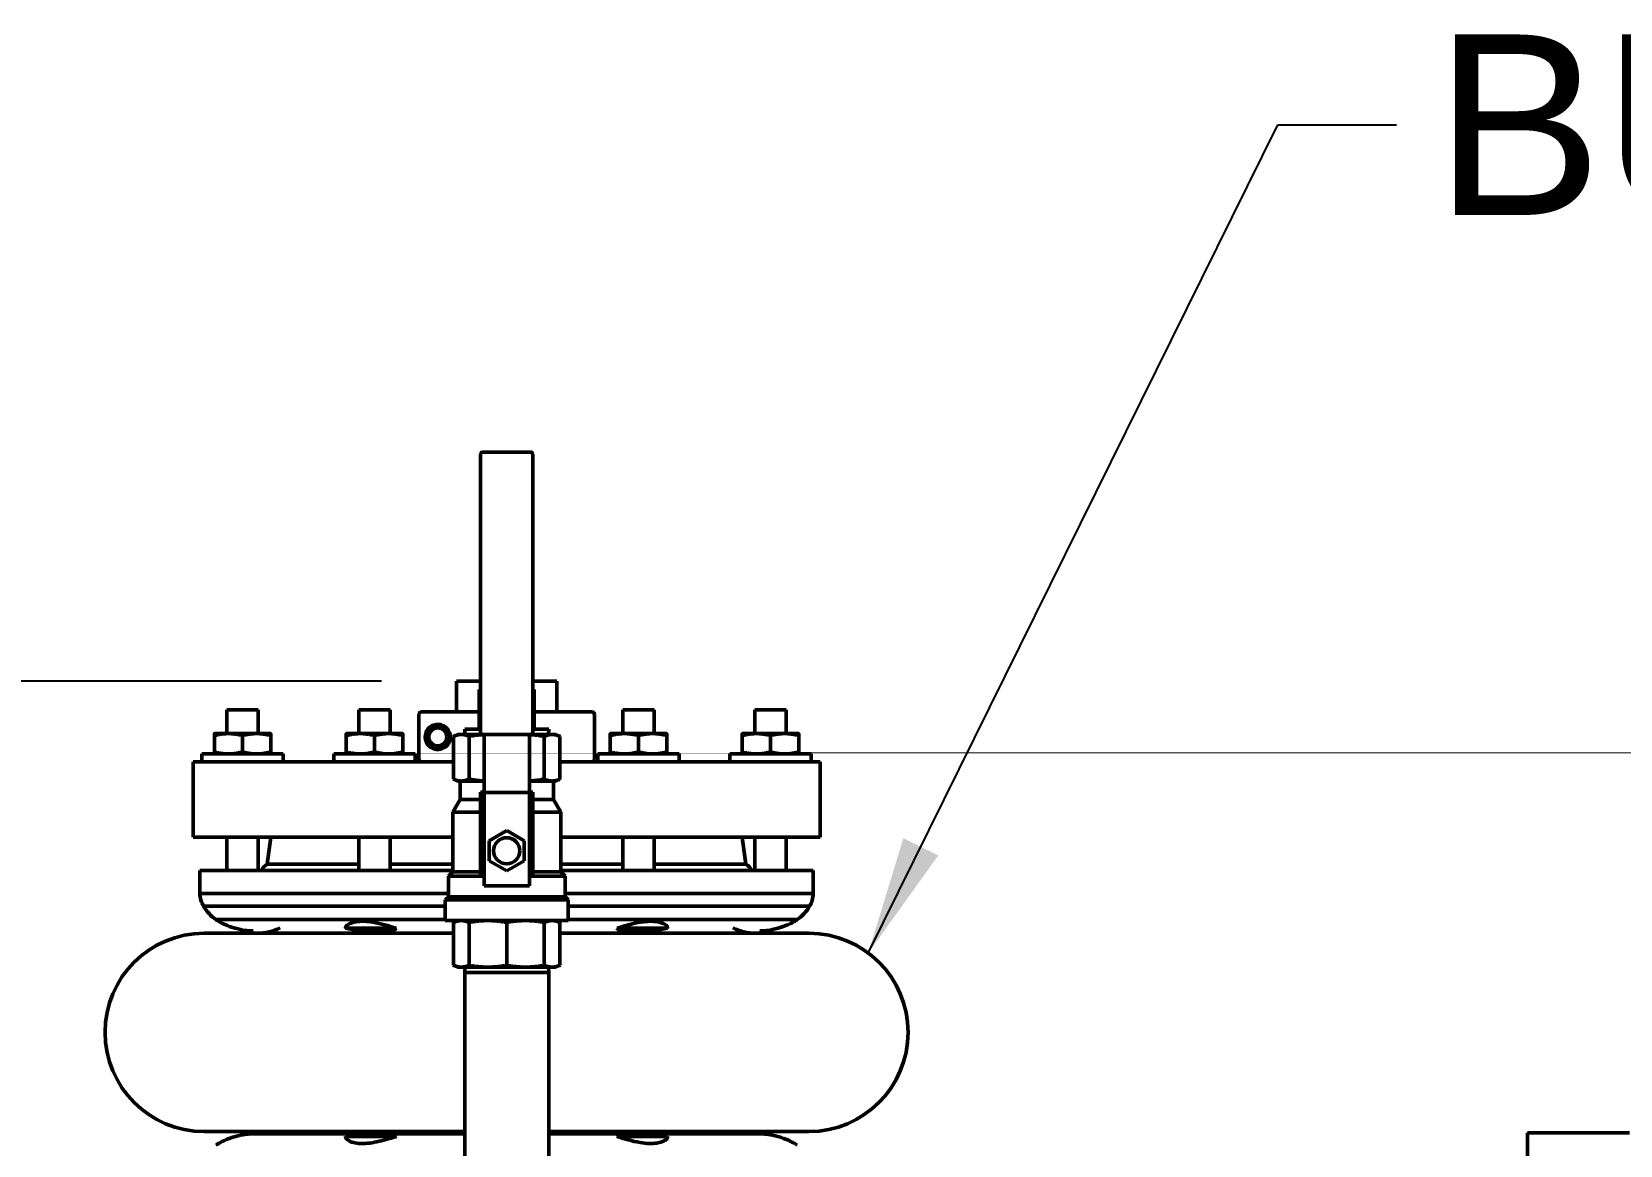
# Model space of a CAD drawing. Header units: inches. Extents: x 15 to 402, y 6 to 258.
# Drawn here: x 306.73 to 322.57, y 126.74 to 137.85 of the extents above; entities that cross this region are included whole.
import ezdxf

# ---------------------------------------------------------------- set-up
doc = ezdxf.new("R2010")
doc.units = ezdxf.units.IN
doc.header["$LTSCALE"] = 12
doc.header["$MEASUREMENT"] = 0
for name, color, linetype, lineweight in [('Dimension (ANSI)', 7, 'Continuous', 25), ('Symbol', 7, 'Continuous', 25), ('Visible (ANSI)', 7, 'Continuous', 50)]:
    doc.layers.add(name, color=color, linetype=linetype, lineweight=lineweight)
doc.styles.add('MEMCOR Medium', font='arial.ttf')
doc.styles.add('Standard D-E', font='arial.ttf')
doc.dimstyles.new('Default (ANSI)', dxfattribs={"dimscale": 12, "dimtxt": 0.15, "dimasz": 0.098425, "dimexe": 0.125, "dimexo": 0.0625, "dimgap": 0.031496, "dimtad": 0, "dimtih": 1, "dimtoh": 1, "dimdec": 4, "dimrnd": 1e-08, "dimzin": 3, "dimdsep": 46, "dimlunit": 5, "dimtxsty": 'MEMCOR Medium', "dimcen": 0.09, "dimdle": 0.393701, "dimclrd": 256, "dimclre": 256, "dimclrt": 256, "dimadec": 0, "dimazin": 1, "dimtfac": 0.8, "dimtofl": 0, "dimtmove": 0, "dimatfit": 3, "dimfxl": 1, "dimfrac": 1, "dimtolj": 1, "dimtzin": 4, "dimlwd": -1, "dimlwe": -1, "dimarcsym": 0})
doc.dimstyles.new('Default D-E$7', dxfattribs={"dimscale": 12, "dimtxt": 0.15, "dimasz": 0.098425, "dimexe": 0.125, "dimexo": 0.0625, "dimgap": 0.031496, "dimtad": 0, "dimtih": 1, "dimtoh": 1, "dimrnd": 1e-08, "dimzin": 4, "dimdsep": 46, "dimtxsty": 'Standard D-E', "dimcen": 0.09, "dimdle": 0.393701, "dimclrd": 256, "dimclre": 256, "dimclrt": 256, "dimadec": 0, "dimazin": 1, "dimtfac": 1, "dimtofl": 0, "dimtmove": 0, "dimatfit": 3, "dimfxl": 1, "dimtolj": 1, "dimtzin": 4, "dimlwd": -1, "dimlwe": -1, "dimarcsym": 0})

# ---------------------------------------------------------------- blocks, each defined once
blk = doc.blocks.new('*D18')
at = {"layer": 'Defpoints', "color": 0, "transparency": 16777216}
for p in [(310.968, 131.37), (253.068, 47.836), (299.125, 47.836)]:
    blk.add_point(p, dxfattribs=at)
at = {"layer": 'Dimension (ANSI)', "transparency": 16777216}
for p, q in [((310.218, 131.37), (251.568, 131.37)), ((253.068, 130.189), (253.068, 104.292)), ((253.068, 49.017), (253.068, 91.969)), ((298.375, 47.836), (251.568, 47.836))]:
    blk.add_line(p, q, dxfattribs=at)
for points in [[(252.872, 130.189), (253.265, 130.189), (253.068, 131.37)], [(252.872, 49.017), (253.265, 49.017), (253.068, 47.836)]]:
    blk.add_solid(points, dxfattribs=at)
at = {"layer": 'Dimension (ANSI)', "transparency": 16777216, "char_height": 1.8, "attachment_point": 5, "style": 'MEMCOR Medium'}
for s, insert in [('\\A1; \\fArial|b0|i0;83{\\H0.8x;\\S9#16;} in', (253.068, 99.995)), ('\\A1;[2121.8 mm]{\\P\\fArial|b0|i0;SHIPPING HEIGHT\\P\\fArial|b0|i0;REF.}', (253.068, 93.833))]:
    blk.add_mtext(s, dxfattribs=dict(at, insert=insert))

msp = doc.modelspace()

# ---------------------------------------------------------------- linework, layer by layer
at = {"layer": 'Visible (ANSI)'}
for p, q in [((311.20764, 133.63442), (311.20764, 133.60462)), ((311.20764, 133.60462), (311.20764, 130.8581)), ((311.22852, 133.6553), (311.70702, 133.6553)), ((311.7279, 133.60462), (311.7279, 133.63442)), ((311.7279, 130.8581), (311.7279, 133.60462)), ((311.20764, 131.37045), (310.96777, 131.37045)), ((310.96777, 131.06465), (310.96777, 131.37045)), ((311.96777, 131.37045), (311.7279, 131.37045)), ((311.96777, 131.06465), (311.96777, 131.37045)), ((311.19218, 131.28657), (311.19218, 130.89287)), ((311.20764, 131.28657), (311.19218, 131.28657)), ((311.74336, 131.28657), (311.7279, 131.28657)), ((311.74336, 131.28657), (311.74336, 130.89287)), ((308.99011, 131.08465), (308.67761, 131.08465)), ((308.67761, 130.84765), (308.67761, 131.08465)), ((308.99011, 130.84765), (308.99011, 131.08465)), ((310.30636, 131.08465), (309.99386, 131.08465)), ((309.99386, 130.84765), (309.99386, 131.08465)), ((310.30636, 130.84765), (310.30636, 131.08465)), ((310.59316, 131.03965), (310.59316, 130.58965)), ((311.19218, 131.06465), (310.61818, 131.06465)), ((312.31777, 131.06465), (311.74336, 131.06465)), ((312.34277, 131.03965), (312.34277, 130.58965)), ((312.93886, 131.08465), (312.62636, 131.08465)), ((312.62636, 130.84765), (312.62636, 131.08465)), ((312.93886, 130.84765), (312.93886, 131.08465)), ((314.25511, 131.08465), (313.94261, 131.08465)), ((313.94261, 130.84765), (313.94261, 131.08465)), ((314.25511, 130.84765), (314.25511, 131.08465)), ((308.69311, 130.84765), (308.55236, 130.84765)), ((308.97461, 130.84765), (308.69311, 130.84765)), ((309.11536, 130.84765), (308.97461, 130.84765)), ((310.00936, 130.84765), (309.86861, 130.84765)), ((310.29086, 130.84765), (310.00936, 130.84765)), ((310.43161, 130.84765), (310.29086, 130.84765)), ((311.20764, 130.89287), (311.04912, 130.89287)), ((311.05081, 130.83876), (311.04912, 130.89287)), ((311.88642, 130.89287), (311.7279, 130.89287)), ((311.88473, 130.83876), (311.88642, 130.89287)), ((312.64186, 130.84765), (312.50111, 130.84765)), ((312.92336, 130.84765), (312.64186, 130.84765)), ((313.06411, 130.84765), (312.92336, 130.84765)), ((313.95811, 130.84765), (313.81736, 130.84765)), ((314.23961, 130.84765), (313.95811, 130.84765)), ((314.38036, 130.84765), (314.23961, 130.84765)), ((308.55236, 130.82734), (308.55236, 130.66496)), ((308.83386, 130.82734), (308.83386, 130.66496)), ((309.11536, 130.82734), (309.11536, 130.66496)), ((309.86861, 130.82734), (309.86861, 130.66496)), ((310.15011, 130.82734), (310.15011, 130.66496)), ((310.43161, 130.82734), (310.43161, 130.66496)), ((310.97777, 130.83876), (310.9374, 130.81993)), ((310.9374, 130.81993), (310.9374, 130.39358)), ((311.01507, 130.83876), (310.97777, 130.83876)), ((311.22066, 130.83876), (311.01507, 130.83876)), ((311.09274, 130.81993), (311.09274, 130.39358)), ((311.70702, 130.83722), (311.22852, 130.83722)), ((311.24157, 130.83722), (311.24157, 130.26018)), ((311.69397, 130.26018), (311.69397, 130.83722)), ((311.92047, 130.83876), (311.71488, 130.83876)), ((311.8428, 130.81993), (311.8428, 130.39358)), ((311.95777, 130.83876), (311.92047, 130.83876)), ((311.95777, 130.83876), (311.99814, 130.81993)), ((311.99814, 130.81993), (311.99814, 130.39358)), ((312.50111, 130.82734), (312.50111, 130.66496)), ((312.78261, 130.82734), (312.78261, 130.66496)), ((313.06411, 130.82734), (313.06411, 130.66496)), ((313.81736, 130.82734), (313.81736, 130.66496)), ((314.09886, 130.82734), (314.09886, 130.66496)), ((314.38036, 130.82734), (314.38036, 130.66496)), ((308.34277, 130.56465), (310.9374, 130.56465)), ((308.34277, 130.56465), (308.34277, 129.81465)), ((309.23986, 130.64465), (308.42786, 130.64465)), ((308.42786, 130.64465), (308.42786, 130.56465)), ((309.23986, 130.64465), (309.23986, 130.56465)), ((310.55611, 130.64465), (309.74411, 130.64465)), ((309.74411, 130.64465), (309.74411, 130.56465)), ((310.55611, 130.64465), (310.55611, 130.56465)), ((311.99814, 130.56465), (314.59277, 130.56465)), ((313.18861, 130.64465), (312.37661, 130.64465)), ((312.37661, 130.64465), (312.37661, 130.56465)), ((313.18861, 130.64465), (313.18861, 130.56465)), ((314.50486, 130.64465), (313.69286, 130.64465)), ((313.69286, 130.64465), (313.69286, 130.56465)), ((314.50486, 130.64465), (314.50486, 130.56465)), ((314.59277, 130.56465), (314.59277, 129.81465)), ((310.97777, 130.37476), (310.9374, 130.39358)), ((310.97777, 130.37476), (311.01507, 130.37476)), ((311.00227, 130.18916), (311.00227, 130.37476)), ((311.01507, 130.37476), (311.24157, 130.37476)), ((311.69397, 130.37476), (311.92047, 130.37476)), ((311.92047, 130.37476), (311.95777, 130.37476)), ((311.93327, 130.18916), (311.93327, 130.37476)), ((311.95777, 130.37476), (311.99814, 130.39358)), ((311.20764, 130.26475), (311.20764, 130.06318)), ((311.20764, 130.26475), (311.24157, 130.26475)), ((311.69397, 130.26018), (311.24157, 130.26018)), ((311.24157, 130.26018), (311.24157, 129.50826)), ((311.69397, 130.26475), (311.7279, 130.26475)), ((311.69397, 129.50826), (311.69397, 130.26018)), ((311.7279, 130.06318), (311.7279, 130.26475)), ((311.00227, 130.18916), (310.92954, 130.06318)), ((311.20764, 130.06318), (310.92954, 130.06318)), ((310.92954, 129.46947), (310.92954, 130.06318)), ((311.20764, 130.18916), (311.00227, 130.18916)), ((311.20764, 130.06318), (311.20764, 129.42583)), ((311.20764, 130.06318), (311.24157, 130.06318)), ((311.69397, 130.06318), (311.7279, 130.06318)), ((311.93327, 130.18916), (311.7279, 130.18916)), ((311.7279, 129.42583), (311.7279, 130.06318)), ((312.00601, 130.06318), (311.7279, 130.06318)), ((311.93327, 130.18916), (312.00601, 130.06318)), ((312.00601, 129.46947), (312.00601, 130.06318)), ((308.34277, 129.81465), (310.92954, 129.81465)), ((308.67761, 129.4822), (308.67761, 129.81465)), ((308.99011, 129.4822), (308.99011, 129.81465)), ((309.11646, 129.81465), (309.07941, 129.54403)), ((309.99386, 129.4822), (309.99386, 129.81465)), ((310.30636, 129.4822), (310.30636, 129.81465)), ((311.29377, 129.77922), (311.46777, 129.87968)), ((311.29377, 129.5783), (311.29377, 129.77922)), ((311.46777, 129.87968), (311.64177, 129.77922)), ((311.64177, 129.77922), (311.64177, 129.5783)), ((312.00601, 129.81465), (314.59277, 129.81465)), ((312.62636, 129.4822), (312.62636, 129.81465)), ((312.93886, 129.4822), (312.93886, 129.81465)), ((313.81626, 129.81465), (313.85331, 129.54403)), ((313.94261, 129.4822), (313.94261, 129.81465)), ((314.25511, 129.4822), (314.25511, 129.81465)), ((311.46777, 129.47784), (311.29377, 129.5783)), ((311.64177, 129.5783), (311.46777, 129.47784)), ((310.92954, 129.4822), (308.40745, 129.4822)), ((308.40745, 129.2515), (308.40745, 129.4822)), ((309.99386, 129.54403), (309.07941, 129.54403)), ((310.92954, 129.54403), (310.30636, 129.54403)), ((310.92954, 129.46947), (310.8859, 129.42583)), ((311.20764, 129.42583), (310.8859, 129.42583)), ((310.8859, 129.21961), (310.8859, 129.42583)), ((311.20764, 129.46947), (310.92954, 129.46947)), ((311.24157, 129.42583), (311.20764, 129.42583)), ((311.24157, 129.32894), (311.24157, 129.50826)), ((311.69397, 129.50826), (311.69397, 129.32894)), ((311.7279, 129.42583), (311.69397, 129.42583)), ((312.00601, 129.46947), (311.7279, 129.46947)), ((312.04965, 129.42583), (311.7279, 129.42583)), ((312.62636, 129.54403), (312.00601, 129.54403)), ((314.52527, 129.4822), (312.00601, 129.4822)), ((312.00601, 129.46947), (312.04965, 129.42583)), ((312.04965, 129.21961), (312.04965, 129.42583)), ((313.85331, 129.54403), (312.93886, 129.54403)), ((314.52527, 129.2515), (314.52527, 129.4822)), ((311.69397, 129.32894), (311.24157, 129.32894)), ((310.8859, 129.2515), (308.40745, 129.2515)), ((310.85527, 129.12513), (308.44412, 129.12513)), ((310.8859, 129.21961), (310.85527, 129.18898)), ((312.08027, 129.18898), (310.85527, 129.18898)), ((310.85527, 128.98276), (310.85527, 129.18898)), ((312.04965, 129.21961), (310.8859, 129.21961)), ((314.52527, 129.2515), (312.04965, 129.2515)), ((312.04965, 129.21961), (312.08027, 129.18898)), ((312.08027, 128.98276), (312.08027, 129.18898)), ((314.48861, 129.12513), (312.08027, 129.12513)), ((310.85527, 128.99305), (308.56838, 128.99305)), ((312.08027, 128.98276), (310.85527, 128.98276)), ((310.97777, 128.98276), (310.9374, 128.96393)), ((310.9374, 128.53758), (310.9374, 128.96393)), ((311.09274, 128.53758), (311.09274, 128.96393)), ((311.46777, 128.53758), (311.46777, 128.96393)), ((311.8428, 128.53758), (311.8428, 128.96393)), ((311.95777, 128.98276), (311.99814, 128.96393)), ((311.99814, 128.53758), (311.99814, 128.96393)), ((314.36434, 128.99305), (312.08027, 128.99305)), ((310.9374, 128.85672), (308.45165, 128.85672)), ((309.86143, 128.90644), (310.29959, 128.90644)), ((310.29959, 128.90644), (310.36735, 128.90644)), ((314.48107, 128.85672), (311.99814, 128.85672)), ((312.56538, 128.90644), (312.63313, 128.90644)), ((312.63313, 128.90644), (313.0713, 128.90644)), ((310.97777, 128.51876), (310.9374, 128.53758)), ((310.97777, 128.51876), (311.01507, 128.51876)), ((311.01507, 128.51876), (311.28026, 128.51876)), ((311.05081, 128.51876), (311.04912, 128.46465)), ((311.28026, 128.51876), (311.65529, 128.51876)), ((311.65529, 128.51876), (311.92047, 128.51876)), ((311.88473, 128.51876), (311.88642, 128.46465)), ((311.92047, 128.51876), (311.95777, 128.51876)), ((311.95777, 128.51876), (311.99814, 128.53758)), ((311.04912, 128.46465), (311.88642, 128.46465)), ((311.04912, 128.46465), (311.04912, 126.36465)), ((311.88642, 128.46465), (311.88642, 126.36465)), ((311.04912, 126.8787), (308.45165, 126.8787)), ((311.04912, 126.85572), (308.93975, 126.85572)), ((309.86143, 126.82898), (310.29959, 126.82898)), ((310.29959, 126.82898), (310.36735, 126.82898)), ((314.48107, 126.8787), (311.88642, 126.8787)), ((313.99297, 126.85572), (311.88642, 126.85572)), ((312.56538, 126.82898), (312.63313, 126.82898)), ((312.63313, 126.82898), (313.0713, 126.82898)), ((321.64727, 126.86465), (321.64968, 126.86465)), ((321.64727, 126.86465), (321.64727, 126.36465)), ((321.64968, 126.86465), (321.84721, 126.86465)), ((321.84721, 126.86465), (322.66532, 126.86465))]:
    msp.add_line(p, q, dxfattribs=at)
for centre, radius in [((310.78027, 130.81465), 0.08929), ((311.46777, 129.67876), 0.1305)]:
    msp.add_circle(centre, radius, dxfattribs=at)
for centre, radius, start, end in [((311.22852, 133.63442), 0.02088, 90, 180), ((311.70702, 133.63442), 0.02088, 0, 90), ((312.31777, 131.03965), 0.025, 0, 90), ((311.22852, 130.8581), 0.02088, 180, 270), ((311.70702, 130.8581), 0.02088, 270, 0), ((310.78027, 130.81465), 0.1875, 176.285741, 183.714259), ((310.78027, 130.81465), 0.1018, 234.052466, 279.052466), ((312.31777, 130.58965), 0.025, 270, 0), ((309.14612, 129.4238), 0.1375, 119.023912, 154.864519), ((313.7866, 129.4238), 0.1375, 25.135481, 60.976088), ((308.69597, 129.2667), 0.28891, 183.015326, 209.34172), ((308.82234, 129.35648), 0.44337, 211.453197, 235.054659), ((314.11038, 129.35648), 0.44337, 304.945341, 328.546803), ((314.23676, 129.2667), 0.28891, 330.65828, 356.984674), ((308.89128, 129.43126), 0.54432, 233.614904, 236.730675), ((314.04145, 129.43126), 0.54432, 303.269325, 306.385096), ((308.45165, 127.86771), 0.98901, 90, 270), ((308.98288, 129.35984), 0.50311, 270, 296.770015), ((313.94985, 129.35984), 0.50311, 243.229985, 270), ((314.48107, 127.86771), 0.98901, 270, 90), ((308.89128, 126.30416), 0.54432, 123.269325, 126.385096), ((308.98288, 126.37558), 0.50311, 72.616132, 90), ((313.94985, 126.37558), 0.50311, 90, 107.383868), ((314.04145, 126.30416), 0.54432, 53.614904, 56.730675)]:
    msp.add_arc(centre, radius, start, end, dxfattribs=at)
for centre, major_axis, start_param, end_param in [((310.20306, 129.59008), (0, -0.71038), 0, 0.27525005), ((312.72967, 129.59008), (0, -0.71038), 6.00793526, 6.28318531), ((310.20306, 126.14534), (0, 0.71038), 6.00793526, 6.28318531), ((312.72967, 126.14534), (0, 0.71038), 0, 0.27525005)]:
    msp.add_ellipse(centre, major_axis=major_axis, ratio=0.5, start_param=start_param, end_param=end_param, dxfattribs=at)
for points, knots in [([(310.59316, 131.03965), (310.59316, 131.04273), (310.59389, 131.04636), (310.59625, 131.05206), (310.59831, 131.05514), (310.60267, 131.05951), (310.60575, 131.06156), (310.61146, 131.06393), (310.61509, 131.06465), (310.61818, 131.06465)], [0, 0, 0, 0, 0.0235068401, 0.0235068401, 0.0470190903, 0.0470190903, 0.0705380896, 0.0705380896, 0.0940630174, 0.0940630174, 0.0940630174, 0.0940630174]), ([(310.78027, 130.93965), (310.79493, 130.93965), (310.81173, 130.93695), (310.8449, 130.92314), (310.86124, 130.91201), (310.8831, 130.8869), (310.89119, 130.87427), (310.9023, 130.84576), (310.90527, 130.82987), (310.90527, 130.79943), (310.9023, 130.78353), (310.89119, 130.75503), (310.8831, 130.7424), (310.86124, 130.71729), (310.8449, 130.70615), (310.81173, 130.69234), (310.79493, 130.68965), (310.76122, 130.68965), (310.74204, 130.69414), (310.70798, 130.71092), (310.69308, 130.72304), (310.67331, 130.74864), (310.66497, 130.76327), (310.65876, 130.78491), (310.65748, 130.7905), (310.65573, 130.80238), (310.65527, 130.8087), (310.65527, 130.81465), (310.65527, 130.8206), (310.65573, 130.82691), (310.65748, 130.8388), (310.65876, 130.84438), (310.66497, 130.86603), (310.67331, 130.88065), (310.69308, 130.90626), (310.70798, 130.91838), (310.74204, 130.93516), (310.76122, 130.93965), (310.78027, 130.93965)], [-1.90681782, -1.90681782, -1.90681782, -1.90681782, -1.72623522, -1.72623522, -1.54565262, -1.54565262, -1.4296491, -1.4296491, -1.31364558, -1.31364558, -1.19764206, -1.19764206, -1.08163854, -1.08163854, -0.90105594, -0.90105594, -0.72047334, -0.72047334, -0.48581009, -0.48581009, -0.25114684, -0.25114684, -0.0906455, -0.0906455, -0.04532275, -0.04532275, 0, 0, 0, 0.04532275, 0.04532275, 0.0906455, 0.0906455, 0.25114684, 0.25114684, 0.48581009, 0.48581009, 0.72047334, 0.72047334, 0.72047334, 0.72047334]), ([(310.69188, 130.72626), (310.70341, 130.71535), (310.71449, 130.70892), (310.73354, 130.69963), (310.74513, 130.69595), (310.77159, 130.69167), (310.78809, 130.69165), (310.82051, 130.69951), (310.83481, 130.70609), (310.85908, 130.72357), (310.87051, 130.73494), (310.88751, 130.76278), (310.89285, 130.7772), (310.89754, 130.80598), (310.89761, 130.82172), (310.89013, 130.85271), (310.88388, 130.86636), (310.86729, 130.88943), (310.8565, 130.90035), (310.83008, 130.91653), (310.81651, 130.92161), (310.78943, 130.92617), (310.77451, 130.92636), (310.74514, 130.9195), (310.73227, 130.91374), (310.71038, 130.89839), (310.69988, 130.88831), (310.68421, 130.86346), (310.67922, 130.85069), (310.67453, 130.82507), (310.67414, 130.8109), (310.68023, 130.78298), (310.68549, 130.77074), (310.69948, 130.7501), (310.70853, 130.74029), (310.72051, 130.73223)], [0.000001, 0.000001, 0.000001, 0.000001, 0.12097681, 0.12097681, 0.28205156, 0.28205156, 0.47768402, 0.47768402, 0.64938998, 0.64938998, 0.80694772, 0.80694772, 0.9450073, 0.9450073, 1.07118326, 1.07118326, 1.18155666, 1.18155666, 1.28200821, 1.28200821, 1.36876019, 1.36876019, 1.44797753, 1.44797753, 1.51636075, 1.51636075, 1.57885941, 1.57885941, 1.63265672, 1.63265672, 1.68195723, 1.68195723, 1.7243195, 1.7243195, 1.76195255, 1.76195255, 1.76195255, 1.76195255]), ([(310.79629, 130.71411), (310.79127, 130.71262), (310.78292, 130.71057), (310.76371, 130.70971), (310.75547, 130.71027), (310.73409, 130.71423), (310.72137, 130.71915), (310.69605, 130.73488), (310.68556, 130.74569), (310.67192, 130.76409), (310.66688, 130.77315), (310.65755, 130.79665), (310.65591, 130.80842), (310.65527, 130.81465)], [0, 0, 0, 0, 0.040206959, 0.040206959, 0.070271446, 0.070271446, 0.119664969, 0.119664969, 0.179099233, 0.179099233, 0.227917136, 0.227917136, 0.298622709, 0.298622709, 0.298622709, 0.298622709]), ([(310.61818, 130.56465), (310.61509, 130.56465), (310.61146, 130.56537), (310.60575, 130.56773), (310.60267, 130.56979), (310.59831, 130.57415), (310.59625, 130.57723), (310.59389, 130.58293), (310.59316, 130.58656), (310.59316, 130.58965)], [0.2821912973, 0.2821912973, 0.2821912973, 0.2821912973, 0.3057162252, 0.3057162252, 0.3292352244, 0.3292352244, 0.3527474747, 0.3527474747, 0.3762543148, 0.3762543148, 0.3762543148, 0.3762543148]), ([(308.59268, 128.97615), (308.59268, 128.97615), (308.59296, 128.97599), (308.59555, 128.9745), (308.60116, 128.97127), (308.62267, 128.95972), (308.64158, 128.95001), (308.68858, 128.92989), (308.71588, 128.91959), (308.74719, 128.91065)], [-0.876128166, -0.876128166, -0.876128166, -0.876128166, -0.813659189, -0.813659189, -0.590671631, -0.590671631, -0.282031987, -0.282031987, -0.000296534, -0.000296534, -0.000296534, -0.000296534]), ([(309.86065, 128.91065), (309.86023, 128.91842), (309.86555, 128.92721), (309.8852, 128.94402), (309.89946, 128.95209), (309.93596, 128.96558), (309.9584, 128.97089), (310.00475, 128.97604), (310.02732, 128.97671), (310.07779, 128.9745), (310.10556, 128.97127), (310.17331, 128.95972), (310.21349, 128.95001), (310.28767, 128.92989), (310.32208, 128.91959), (310.3529, 128.91065)], [-1.7515344, -1.7515344, -1.7515344, -1.7515344, -1.5072642, -1.5072642, -1.26561295, -1.26561295, -1.01603872, -1.01603872, -0.81365919, -0.81365919, -0.59067163, -0.59067163, -0.28203199, -0.28203199, -0.00029653, -0.00029653, -0.00029653, -0.00029653]), ([(312.57982, 128.91065), (312.59986, 128.91646), (312.62143, 128.92285), (312.66784, 128.93613), (312.6929, 128.94304), (312.75609, 128.95871), (312.79461, 128.96665), (312.86128, 128.97508), (312.88957, 128.97671), (312.94359, 128.9752), (312.96854, 128.97182), (313.01737, 128.95964), (313.0389, 128.94972), (313.06567, 128.92956), (313.07256, 128.91945), (313.07208, 128.91065)], [-1.75195725, -1.75195725, -1.75195725, -1.75195725, -1.56915247, -1.56915247, -1.37150647, -1.37150647, -1.07477569, -1.07477569, -0.83872132, -0.83872132, -0.59091997, -0.59091997, -0.27746385, -0.27746385, -0.00029653, -0.00029653, -0.00029653, -0.00029653]), ([(314.18553, 128.91065), (314.21273, 128.91842), (314.23689, 128.92721), (314.27777, 128.94402), (314.29468, 128.95209), (314.32131, 128.96558), (314.33076, 128.97089), (314.33863, 128.97533), (314.34005, 128.97614), (314.34005, 128.97615)], [-1.7515344, -1.7515344, -1.7515344, -1.7515344, -1.507264199, -1.507264199, -1.265612948, -1.265612948, -1.016038721, -1.016038721, -0.876128166, -0.876128166, -0.876128166, -0.876128166]), ([(308.76241, 128.90644), (308.79792, 128.89553), (308.82992, 128.88922), (308.88045, 128.88216), (308.90191, 128.8807), (308.92407, 128.87987), (308.92971, 128.87977), (308.93661, 128.8797), (308.93855, 128.8797), (308.93955, 128.8797), (308.93968, 128.8797), (308.93975, 128.8797), (308.93975, 128.8797), (308.93975, 128.8797)], [0, 0, 0, 0, 0.36984756, 0.36984756, 0.69815251, 0.69815251, 0.84875858, 0.84875858, 0.96405871, 0.96405871, 0.99456845, 0.99456845, 1.00369322, 1.00369322, 1.00369322, 1.00369322]), ([(310.20306, 128.8797), (310.20216, 128.8797), (310.20125, 128.8797), (310.1973, 128.8797), (310.19422, 128.8797), (310.17932, 128.8797), (310.16711, 128.8797), (310.13805, 128.87977), (310.12116, 128.87987), (310.0668, 128.8807), (310.02856, 128.88216), (309.9499, 128.88922), (309.90624, 128.89553), (309.86143, 128.90644)], [-0.007943425, -0.007943425, -0.007943425, -0.007943425, 0, 0, 0.026559784, 0.026559784, 0.126932525, 0.126932525, 0.258040313, 0.258040313, 0.543841107, 0.543841107, 0.865806176, 0.865806176, 0.865806176, 0.865806176]), ([(310.36735, 128.90644), (310.35805, 128.89553), (310.34639, 128.88922), (310.31825, 128.88216), (310.30148, 128.8807), (310.26927, 128.87987), (310.25802, 128.87977), (310.23586, 128.8797), (310.22559, 128.8797), (310.2117, 128.8797), (310.20875, 128.8797), (310.20486, 128.8797), (310.20396, 128.8797), (310.20306, 128.8797)], [0, 0, 0, 0, 0.36984757, 0.36984757, 0.69815251, 0.69815251, 0.84875859, 0.84875859, 0.96405871, 0.96405871, 0.99456845, 0.99456845, 1.00369322, 1.00369322, 1.00369322, 1.00369322]), ([(312.72967, 128.8797), (312.72876, 128.8797), (312.72787, 128.8797), (312.72398, 128.8797), (312.72103, 128.8797), (312.70713, 128.8797), (312.69687, 128.8797), (312.6747, 128.87977), (312.66345, 128.87987), (312.63125, 128.8807), (312.61448, 128.88216), (312.58634, 128.88922), (312.57468, 128.89553), (312.56538, 128.90644)], [-0.007943425, -0.007943425, -0.007943425, -0.007943425, 0, 0, 0.026559784, 0.026559784, 0.126932525, 0.126932525, 0.258040314, 0.258040314, 0.543841108, 0.543841108, 0.865806178, 0.865806178, 0.865806178, 0.865806178]), ([(313.0713, 128.90644), (313.02649, 128.89553), (312.98283, 128.88922), (312.90416, 128.88216), (312.86593, 128.8807), (312.81156, 128.87987), (312.79468, 128.87977), (312.76562, 128.8797), (312.75341, 128.8797), (312.73851, 128.8797), (312.73543, 128.8797), (312.73147, 128.8797), (312.73057, 128.8797), (312.72967, 128.8797)], [0, 0, 0, 0, 0.36984756, 0.36984756, 0.69815251, 0.69815251, 0.84875858, 0.84875858, 0.96405871, 0.96405871, 0.99456845, 0.99456845, 1.00369322, 1.00369322, 1.00369322, 1.00369322]), ([(313.99297, 128.8797), (313.99297, 128.8797), (313.99298, 128.8797), (313.99304, 128.8797), (313.99317, 128.8797), (313.99418, 128.8797), (313.99612, 128.8797), (314.00301, 128.87977), (314.00865, 128.87987), (314.03081, 128.8807), (314.05228, 128.88216), (314.10281, 128.88922), (314.1348, 128.89553), (314.17031, 128.90644)], [-0.007943425, -0.007943425, -0.007943425, -0.007943425, 0, 0, 0.026559782, 0.026559782, 0.126932522, 0.126932522, 0.258040308, 0.258040308, 0.543841093, 0.543841093, 0.865806167, 0.865806167, 0.865806167, 0.865806167]), ([(308.74719, 126.82477), (308.72, 126.817), (308.69583, 126.80821), (308.65495, 126.7914), (308.63805, 126.78333), (308.61142, 126.76983), (308.60196, 126.76453), (308.59409, 126.76009), (308.59267, 126.75927), (308.59268, 126.75927)], [-1.751534401, -1.751534401, -1.751534401, -1.751534401, -1.507264199, -1.507264199, -1.265612948, -1.265612948, -1.016038721, -1.016038721, -0.876128166, -0.876128166, -0.876128166, -0.876128166]), ([(308.93975, 126.85572), (308.93975, 126.85572), (308.93975, 126.85572), (308.93968, 126.85572), (308.93955, 126.85572), (308.93855, 126.85572), (308.93661, 126.85572), (308.92971, 126.85564), (308.92407, 126.85555), (308.90191, 126.85471), (308.88045, 126.85326), (308.82992, 126.8462), (308.79792, 126.83989), (308.76241, 126.82898)], [-0.007942405, -0.007942405, -0.007942405, -0.007942405, 0, 0, 0.02655874, 0.02655874, 0.126925063, 0.126925063, 0.258024342, 0.258024342, 0.543806716, 0.543806716, 0.86575056, 0.86575056, 0.86575056, 0.86575056]), ([(310.3529, 126.82477), (310.32614, 126.817), (310.29665, 126.80821), (310.23612, 126.7914), (310.20494, 126.78333), (310.14182, 126.76983), (310.10993, 126.76453), (310.05444, 126.75938), (310.03073, 126.7587), (309.98413, 126.76091), (309.96197, 126.76415), (309.91572, 126.77569), (309.89445, 126.78541), (309.86728, 126.80553), (309.86016, 126.81582), (309.86065, 126.82477)], [-1.7515344, -1.7515344, -1.7515344, -1.7515344, -1.5072642, -1.5072642, -1.26561295, -1.26561295, -1.01603872, -1.01603872, -0.81365919, -0.81365919, -0.59067163, -0.59067163, -0.28203199, -0.28203199, -0.00029653, -0.00029653, -0.00029653, -0.00029653]), ([(309.86143, 126.82898), (309.90624, 126.83989), (309.9499, 126.8462), (310.02856, 126.85326), (310.0668, 126.85471), (310.12116, 126.85555), (310.13805, 126.85564), (310.16711, 126.85572), (310.17932, 126.85572), (310.19422, 126.85572), (310.1973, 126.85572), (310.20125, 126.85572), (310.20216, 126.85572), (310.20306, 126.85572)], [0, 0, 0, 0, 0.36984723, 0.36984723, 0.69815237, 0.69815237, 0.84875847, 0.84875847, 0.96405872, 0.96405872, 0.99456925, 0.99456925, 1.00369343, 1.00369343, 1.00369343, 1.00369343]), ([(310.20306, 126.85572), (310.20396, 126.85572), (310.20486, 126.85572), (310.20875, 126.85572), (310.2117, 126.85572), (310.22559, 126.85572), (310.23586, 126.85572), (310.25802, 126.85564), (310.26927, 126.85555), (310.30148, 126.85471), (310.31825, 126.85326), (310.34639, 126.8462), (310.35805, 126.83989), (310.36735, 126.82898)], [-0.007942405, -0.007942405, -0.007942405, -0.007942405, 0, 0, 0.026558741, 0.026558741, 0.126925064, 0.126925064, 0.258024343, 0.258024343, 0.54380672, 0.54380672, 0.865750561, 0.865750561, 0.865750561, 0.865750561]), ([(312.56538, 126.82898), (312.57468, 126.83989), (312.58634, 126.8462), (312.61448, 126.85326), (312.63125, 126.85471), (312.66345, 126.85555), (312.6747, 126.85564), (312.69687, 126.85572), (312.70713, 126.85572), (312.72103, 126.85572), (312.72398, 126.85572), (312.72787, 126.85572), (312.72876, 126.85572), (312.72967, 126.85572)], [0, 0, 0, 0, 0.36984723, 0.36984723, 0.69815237, 0.69815237, 0.84875847, 0.84875847, 0.96405872, 0.96405872, 0.99456925, 0.99456925, 1.00369343, 1.00369343, 1.00369343, 1.00369343]), ([(313.07208, 126.82477), (313.07239, 126.81895), (313.06949, 126.81256), (313.05781, 126.79929), (313.04857, 126.79238), (313.01878, 126.77671), (312.99485, 126.76876), (312.94335, 126.76034), (312.91782, 126.75871), (312.86116, 126.76022), (312.83041, 126.7636), (312.75888, 126.77578), (312.71807, 126.78569), (312.64394, 126.80586), (312.61014, 126.81597), (312.57982, 126.82477)], [-1.75195725, -1.75195725, -1.75195725, -1.75195725, -1.56915247, -1.56915247, -1.37150647, -1.37150647, -1.07477569, -1.07477569, -0.83872132, -0.83872132, -0.59091997, -0.59091997, -0.27746385, -0.27746385, -0.00029653, -0.00029653, -0.00029653, -0.00029653]), ([(312.72967, 126.85572), (312.73057, 126.85572), (312.73147, 126.85572), (312.73543, 126.85572), (312.73851, 126.85572), (312.75341, 126.85572), (312.76562, 126.85572), (312.79468, 126.85564), (312.81156, 126.85555), (312.86593, 126.85471), (312.90416, 126.85326), (312.98283, 126.8462), (313.02649, 126.83989), (313.0713, 126.82898)], [-0.007942405, -0.007942405, -0.007942405, -0.007942405, 0, 0, 0.02655874, 0.02655874, 0.126925064, 0.126925064, 0.258024344, 0.258024344, 0.54380672, 0.54380672, 0.865750566, 0.865750566, 0.865750566, 0.865750566]), ([(314.17031, 126.82898), (314.1348, 126.83989), (314.10281, 126.8462), (314.05228, 126.85326), (314.03081, 126.85471), (314.00865, 126.85555), (314.00301, 126.85564), (313.99612, 126.85572), (313.99418, 126.85572), (313.99317, 126.85572), (313.99304, 126.85572), (313.99298, 126.85572), (313.99297, 126.85572), (313.99297, 126.85572)], [0, 0, 0, 0, 0.36984723, 0.36984723, 0.69815237, 0.69815237, 0.84875846, 0.84875846, 0.96405872, 0.96405872, 0.99456924, 0.99456924, 1.00369343, 1.00369343, 1.00369343, 1.00369343]), ([(314.34005, 126.75927), (314.34005, 126.75927), (314.33977, 126.75943), (314.33717, 126.76091), (314.33156, 126.76415), (314.31005, 126.77569), (314.29115, 126.78541), (314.24414, 126.80553), (314.21684, 126.81582), (314.18553, 126.82477)], [-0.876128166, -0.876128166, -0.876128166, -0.876128166, -0.813659189, -0.813659189, -0.590671631, -0.590671631, -0.282031987, -0.282031987, -0.000296534, -0.000296534, -0.000296534, -0.000296534])]:
    msp.add_open_spline(points, degree=3, knots=knots, dxfattribs=at)
for points, weights in [([(308.55236, 130.82734), (308.55236, 130.84765), (308.55236, 130.84765)], [1, 1.0379548493, 1]), ([(308.69311, 130.84765), (308.62779, 130.84765), (308.55236, 130.82734)], [1, 1.0379548493, 1]), ([(308.83386, 130.82734), (308.75843, 130.84765), (308.69311, 130.84765)], [1, 1.0379548493, 1]), ([(308.97461, 130.84765), (308.90929, 130.84765), (308.83386, 130.82734)], [1, 1.0379548493, 1]), ([(309.11536, 130.82734), (309.03993, 130.84765), (308.97461, 130.84765)], [1, 1.0379548493, 1]), ([(309.11536, 130.84765), (309.11536, 130.84765), (309.11536, 130.82734)], [1, 1.0379548493, 1]), ([(309.86861, 130.82734), (309.86861, 130.84765), (309.86861, 130.84765)], [1, 1.0379548493, 1]), ([(310.00936, 130.84765), (309.94404, 130.84765), (309.86861, 130.82734)], [1, 1.0379548493, 1]), ([(310.15011, 130.82734), (310.07468, 130.84765), (310.00936, 130.84765)], [1, 1.0379548493, 1]), ([(310.29086, 130.84765), (310.22554, 130.84765), (310.15011, 130.82734)], [1, 1.0379548493, 1]), ([(310.43161, 130.82734), (310.35618, 130.84765), (310.29086, 130.84765)], [1, 1.0379548493, 1]), ([(310.43161, 130.84765), (310.43161, 130.84765), (310.43161, 130.82734)], [1, 1.0379548493, 1]), ([(312.50111, 130.82734), (312.50111, 130.84765), (312.50111, 130.84765)], [1, 1.0379548493, 1]), ([(312.64186, 130.84765), (312.57654, 130.84765), (312.50111, 130.82734)], [1, 1.0379548493, 1]), ([(312.78261, 130.82734), (312.70718, 130.84765), (312.64186, 130.84765)], [1, 1.0379548493, 1]), ([(312.92336, 130.84765), (312.85804, 130.84765), (312.78261, 130.82734)], [1, 1.0379548493, 1]), ([(313.06411, 130.82734), (312.98868, 130.84765), (312.92336, 130.84765)], [1, 1.0379548493, 1]), ([(313.06411, 130.84765), (313.06411, 130.84765), (313.06411, 130.82734)], [1, 1.0379548493, 1]), ([(313.81736, 130.82734), (313.81736, 130.84765), (313.81736, 130.84765)], [1, 1.0379548493, 1]), ([(313.95811, 130.84765), (313.89279, 130.84765), (313.81736, 130.82734)], [1, 1.0379548493, 1]), ([(314.09886, 130.82734), (314.02343, 130.84765), (313.95811, 130.84765)], [1, 1.0379548493, 1]), ([(314.23961, 130.84765), (314.17429, 130.84765), (314.09886, 130.82734)], [1, 1.0379548493, 1]), ([(314.38036, 130.82734), (314.30493, 130.84765), (314.23961, 130.84765)], [1, 1.0379548493, 1]), ([(314.38036, 130.84765), (314.38036, 130.84765), (314.38036, 130.82734)], [1, 1.0379548493, 1]), ([(311.01507, 130.83876), (310.97777, 130.83876), (310.9374, 130.81993)], [1, 1.0562990584, 1.07162109099]), ([(311.09274, 130.81993), (311.05237, 130.83876), (311.01507, 130.83876)], [1.07162109099, 1.0562990584, 1]), ([(311.22785, 130.83723), (311.16274, 130.83345), (311.09274, 130.81993)], [1.02821409886, 1.06057201315, 1.07162109099]), ([(311.8428, 130.81993), (311.7728, 130.83345), (311.70769, 130.83723)], [1.07162109099, 1.06057201315, 1.02821409886]), ([(311.92047, 130.83876), (311.88317, 130.83876), (311.8428, 130.81993)], [1, 1.0562990584, 1.07162109099]), ([(311.99814, 130.81993), (311.95777, 130.83876), (311.92047, 130.83876)], [1.07162109099, 1.0562990584, 1]), ([(308.55236, 130.66496), (308.62779, 130.64465), (308.69311, 130.64465)], [1, 1.0379548493, 1]), ([(308.55236, 130.64465), (308.55236, 130.64465), (308.55236, 130.66496)], [1, 1.0379548493, 1]), ([(308.69311, 130.64465), (308.75843, 130.64465), (308.83386, 130.66496)], [1, 1.0379548493, 1]), ([(308.83386, 130.66496), (308.90929, 130.64465), (308.97461, 130.64465)], [1, 1.0379548493, 1]), ([(308.97461, 130.64465), (309.03993, 130.64465), (309.11536, 130.66496)], [1, 1.0379548493, 1]), ([(309.11536, 130.66496), (309.11536, 130.64465), (309.11536, 130.64465)], [1, 1.0379548493, 1]), ([(309.86861, 130.66496), (309.94404, 130.64465), (310.00936, 130.64465)], [1, 1.0379548493, 1]), ([(309.86861, 130.64465), (309.86861, 130.64465), (309.86861, 130.66496)], [1, 1.0379548493, 1]), ([(310.00936, 130.64465), (310.07468, 130.64465), (310.15011, 130.66496)], [1, 1.0379548493, 1]), ([(310.15011, 130.66496), (310.22554, 130.64465), (310.29086, 130.64465)], [1, 1.0379548493, 1]), ([(310.29086, 130.64465), (310.35618, 130.64465), (310.43161, 130.66496)], [1, 1.0379548493, 1]), ([(310.43161, 130.66496), (310.43161, 130.64465), (310.43161, 130.64465)], [1, 1.0379548493, 1]), ([(312.50111, 130.66496), (312.57654, 130.64465), (312.64186, 130.64465)], [1, 1.0379548493, 1]), ([(312.50111, 130.64465), (312.50111, 130.64465), (312.50111, 130.66496)], [1, 1.0379548493, 1]), ([(312.64186, 130.64465), (312.70718, 130.64465), (312.78261, 130.66496)], [1, 1.0379548493, 1]), ([(312.78261, 130.66496), (312.85804, 130.64465), (312.92336, 130.64465)], [1, 1.0379548493, 1]), ([(312.92336, 130.64465), (312.98868, 130.64465), (313.06411, 130.66496)], [1, 1.0379548493, 1]), ([(313.06411, 130.66496), (313.06411, 130.64465), (313.06411, 130.64465)], [1, 1.0379548493, 1]), ([(313.81736, 130.64465), (313.81736, 130.64465), (313.81736, 130.66496)], [1, 1.0379548493, 1]), ([(313.81736, 130.66496), (313.89279, 130.64465), (313.95811, 130.64465)], [1, 1.0379548493, 1]), ([(313.95811, 130.64465), (314.02343, 130.64465), (314.09886, 130.66496)], [1, 1.0379548493, 1]), ([(314.09886, 130.66496), (314.17429, 130.64465), (314.23961, 130.64465)], [1, 1.0379548493, 1]), ([(314.23961, 130.64465), (314.30493, 130.64465), (314.38036, 130.66496)], [1, 1.0379548493, 1]), ([(314.38036, 130.66496), (314.38036, 130.64465), (314.38036, 130.64465)], [1, 1.0379548493, 1]), ([(310.9374, 130.39358), (310.97777, 130.37476), (311.01507, 130.37476)], [1.07162109099, 1.0562990584, 1]), ([(311.01507, 130.37476), (311.05237, 130.37476), (311.09274, 130.39358)], [1, 1.0562990584, 1.07162109099]), ([(311.09274, 130.39358), (311.16997, 130.37867), (311.24157, 130.37559)], [1.07162109099, 1.05944514846, 1.02139227006]), ([(311.69397, 130.37559), (311.76558, 130.37867), (311.8428, 130.39358)], [1.02139227006, 1.05944514846, 1.07162109099]), ([(311.8428, 130.39358), (311.88317, 130.37476), (311.92047, 130.37476)], [1.07162109099, 1.0562990584, 1]), ([(311.92047, 130.37476), (311.95777, 130.37476), (311.99814, 130.39358)], [1, 1.0562990584, 1.07162109099]), ([(311.01507, 128.98276), (310.97777, 128.98276), (310.9374, 128.96393)], [1, 1.04927042368, 1.05740736242]), ([(311.09274, 128.96393), (311.05237, 128.98276), (311.01507, 128.98276)], [1.05740736242, 1.04927042368, 1]), ([(311.28026, 128.98276), (311.19021, 128.98276), (311.09274, 128.96393)], [1, 1.04927042368, 1.05740736242]), ([(311.46777, 128.96393), (311.3703, 128.98276), (311.28026, 128.98276)], [1.05740736242, 1.04927042368, 1]), ([(311.65529, 128.98276), (311.56524, 128.98276), (311.46777, 128.96393)], [1, 1.04927042368, 1.05740736242]), ([(311.8428, 128.96393), (311.74533, 128.98276), (311.65529, 128.98276)], [1.05740736242, 1.04927042368, 1]), ([(311.92047, 128.98276), (311.88317, 128.98276), (311.8428, 128.96393)], [1, 1.04927042368, 1.05740736242]), ([(311.99814, 128.96393), (311.95777, 128.98276), (311.92047, 128.98276)], [1.05740736242, 1.04927042368, 1]), ([(310.9374, 128.53758), (310.97777, 128.51876), (311.01507, 128.51876)], [1.05740736242, 1.04927042368, 1]), ([(311.01507, 128.51876), (311.05237, 128.51876), (311.09274, 128.53758)], [1, 1.04927042368, 1.05740736242]), ([(311.09274, 128.53758), (311.19021, 128.51876), (311.28026, 128.51876)], [1.05740736242, 1.04927042368, 1]), ([(311.28026, 128.51876), (311.3703, 128.51876), (311.46777, 128.53758)], [1, 1.04927042368, 1.05740736242]), ([(311.46777, 128.53758), (311.56524, 128.51876), (311.65529, 128.51876)], [1.05740736242, 1.04927042368, 1]), ([(311.65529, 128.51876), (311.74533, 128.51876), (311.8428, 128.53758)], [1, 1.04927042368, 1.05740736242]), ([(311.8428, 128.53758), (311.88317, 128.51876), (311.92047, 128.51876)], [1.05740736242, 1.04927042368, 1]), ([(311.92047, 128.51876), (311.95777, 128.51876), (311.99814, 128.53758)], [1, 1.04927042368, 1.05740736242])]:
    msp.add_rational_spline(points, weights, degree=2, dxfattribs=at)
for points in [[(308.74719, 128.91065), (308.75217, 128.90922), (308.75725, 128.90782), (308.76241, 128.90644)], [(309.86143, 128.90644), (309.86098, 128.90782), (309.86073, 128.90922), (309.86065, 128.91065)], [(310.3529, 128.91065), (310.35781, 128.90922), (310.36263, 128.90782), (310.36735, 128.90644)], [(312.56538, 128.90644), (312.5701, 128.90782), (312.57491, 128.90922), (312.57982, 128.91065)], [(313.07208, 128.91065), (313.072, 128.90922), (313.07174, 128.90782), (313.0713, 128.90644)], [(314.17031, 128.90644), (314.17548, 128.90782), (314.18055, 128.90922), (314.18553, 128.91065)], [(308.76241, 126.82898), (308.75725, 126.8276), (308.75217, 126.8262), (308.74719, 126.82477)], [(309.86065, 126.82477), (309.86073, 126.8262), (309.86098, 126.8276), (309.86143, 126.82898)], [(310.36735, 126.82898), (310.36263, 126.8276), (310.35781, 126.8262), (310.3529, 126.82477)], [(312.57982, 126.82477), (312.57491, 126.8262), (312.5701, 126.8276), (312.56538, 126.82898)], [(313.0713, 126.82898), (313.07174, 126.8276), (313.072, 126.8262), (313.07208, 126.82477)], [(314.18553, 126.82477), (314.18055, 126.8262), (314.17548, 126.8276), (314.17031, 126.82898)]]:
    msp.add_open_spline(points, degree=3, dxfattribs=at)

# ---------------------------------------------------------------- texts
at = {"layer": 'Symbol', "insert": (320.71781, 137.82027), "char_height": 1.8000001, "width": 21.5259154, "attachment_point": 1, "style": 'Standard D-E'}
msp.add_mtext('\\fArial|b0|i0;BUMP ASSEMBLY', dxfattribs=at)

# ---------------------------------------------------------------- dimensions: what is measured, and where the dimension line sits
at = {"layer": 'Dimension (ANSI)'}
dim = msp.add_linear_dim(base=(253.06842, 47.83565), p1=(310.96777, 131.37045), p2=(299.12506, 47.83565), angle=90, text=' \\fArial|b0|i0;<> in\\X[2121.8 mm]{\\P\\fArial|b0|i0;SHIPPING HEIGHT\\P\\fArial|b0|i0;REF.}', dimstyle='Default (ANSI)', override={"dimgap": 0.031496, "dimdec": 4, "dimpost": '', "dimtol": 0, "dimlim": 0, "dimtp": 0, "dimtm": 0, "dimtdec": 2, "dimatfit": 1}, dxfattribs=at)
dim.commit()
dim.dimension.update_dxf_attribs({"geometry": '*D18', "text_midpoint": (253.06842, 98.13033), "dimtype": 160})

# ---------------------------------------------------------------- leaders
at = {"layer": 'Symbol', "annotation_type": 0, "has_hookline": 1, "hookline_direction": 0, "text_width": 21.31637}
msp.add_leader([(315.07368, 128.65952), (319.15875, 136.92027), (320.33986, 136.92027)], dimstyle='Default D-E$7', override={"dimtad": 0}, dxfattribs=at)

doc.saveas('drawing.dxf')
